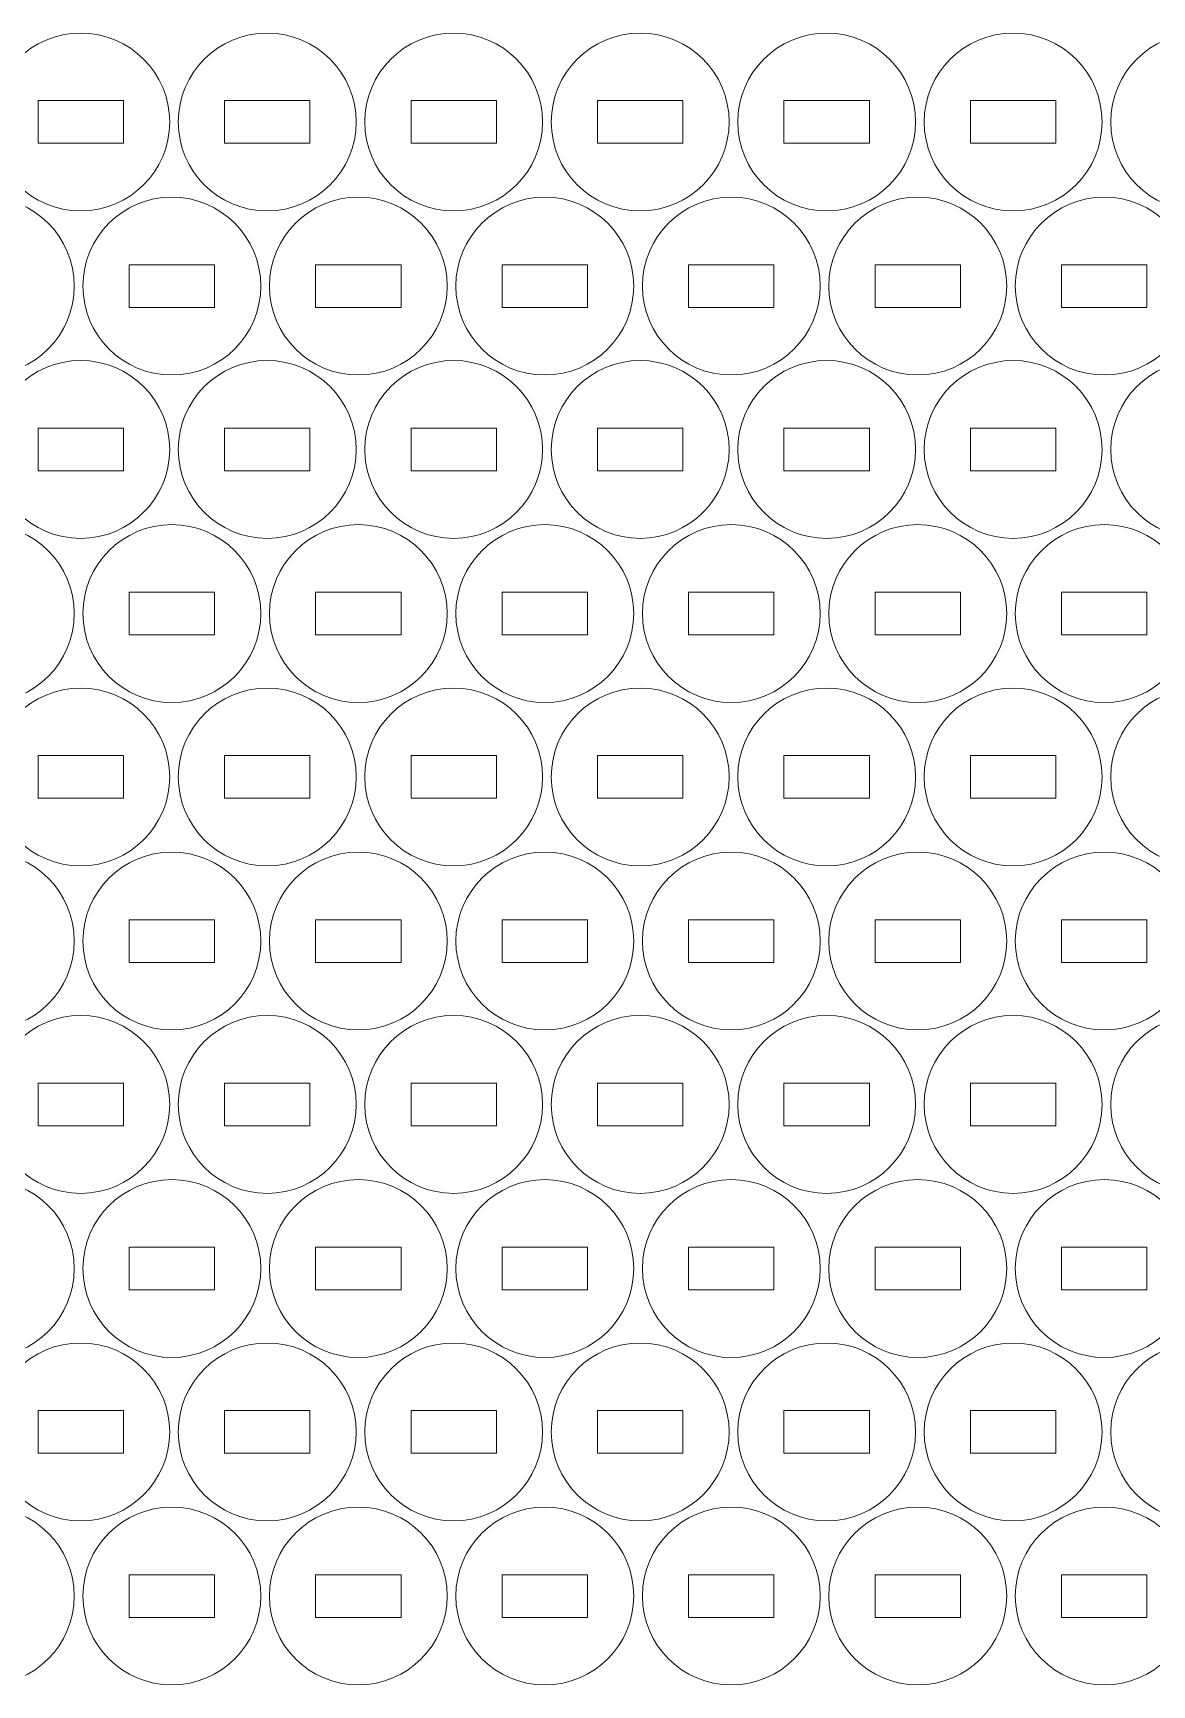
# Model space of a CAD drawing. Header units: millimetres. Extents: x -337 to 336, y -261 to 261.
# Drawn here: x 94.2 to 172.8, y -103 to 13.1 of the extents above; entities that cross this region are included whole.
import ezdxf

# ---------------------------------------------------------------- set-up
doc = ezdxf.new("R2010")
doc.units = ezdxf.units.MM
doc.header["$MEASUREMENT"] = 0
doc.layers.add('Camada 1', color=7, linetype='Continuous')

msp = doc.modelspace()

# ---------------------------------------------------------------- linework, layer by layer
at = {"layer": 'Camada 1', "lineweight": 20}
for points in [[(91.2547, 6.8705), (91.2547, 3.4187), (94.0529, 0.6205), (97.5047, 0.6205), (97.5047, 0.6205), (100.9565, 0.6205), (103.7547, 3.4187), (103.7547, 6.8705), (103.7547, 6.8705), (103.7547, 10.3223), (100.9565, 13.1205), (97.5047, 13.1205), (97.5047, 13.1205), (94.0529, 13.1205), (91.2547, 10.3223), (91.2547, 6.8705)], [(104.3583, 6.8705), (104.3583, 3.4187), (107.1565, 0.6205), (110.6083, 0.6205), (110.6083, 0.6205), (114.0601, 0.6205), (116.8583, 3.4187), (116.8583, 6.8705), (116.8583, 6.8705), (116.8583, 10.3223), (114.0601, 13.1205), (110.6083, 13.1205), (110.6083, 13.1205), (107.1565, 13.1205), (104.3583, 10.3223), (104.3583, 6.8705)], [(117.4619, 6.8705), (117.4619, 3.4187), (120.2601, 0.6205), (123.7119, 0.6205), (123.7119, 0.6205), (127.1637, 0.6205), (129.9619, 3.4187), (129.9619, 6.8705), (129.9619, 6.8705), (129.9619, 10.3223), (127.1637, 13.1205), (123.7119, 13.1205), (123.7119, 13.1205), (120.2601, 13.1205), (117.4619, 10.3223), (117.4619, 6.8705)], [(130.5655, 6.8705), (130.5655, 3.4187), (133.3637, 0.6205), (136.8155, 0.6205), (136.8155, 0.6205), (140.2673, 0.6205), (143.0655, 3.4187), (143.0655, 6.8705), (143.0655, 6.8705), (143.0655, 10.3223), (140.2673, 13.1205), (136.8155, 13.1205), (136.8155, 13.1205), (133.3637, 13.1205), (130.5655, 10.3223), (130.5655, 6.8705)], [(143.6691, 6.8705), (143.6691, 3.4187), (146.4673, 0.6205), (149.9191, 0.6205), (149.9191, 0.6205), (153.3709, 0.6205), (156.1691, 3.4187), (156.1691, 6.8705), (156.1691, 6.8705), (156.1691, 10.3223), (153.3709, 13.1205), (149.9191, 13.1205), (149.9191, 13.1205), (146.4673, 13.1205), (143.6691, 10.3223), (143.6691, 6.8705)], [(156.7727, 6.8705), (156.7727, 3.4187), (159.5709, 0.6205), (163.0227, 0.6205), (163.0227, 0.6205), (166.4745, 0.6205), (169.2727, 3.4187), (169.2727, 6.8705), (169.2727, 6.8705), (169.2727, 10.3223), (166.4745, 13.1205), (163.0227, 13.1205), (163.0227, 13.1205), (159.5709, 13.1205), (156.7727, 10.3223), (156.7727, 6.8705)], [(169.8763, 6.8705), (169.8763, 3.4187), (172.6745, 0.6205), (176.1263, 0.6205), (176.1263, 0.6205), (179.5781, 0.6205), (182.3763, 3.4187), (182.3763, 6.8705), (182.3763, 6.8705), (182.3763, 10.3223), (179.5781, 13.1205), (176.1263, 13.1205), (176.1263, 13.1205), (172.6745, 13.1205), (169.8763, 10.3223), (169.8763, 6.8705)], [(94.5047, 8.3705), (94.5047, 8.3705), (94.5047, 5.3705), (94.5047, 5.3705), (94.5047, 5.3705), (94.5047, 5.3705), (100.5047, 5.3705), (100.5047, 5.3705), (100.5047, 5.3705), (100.5047, 5.3705), (100.5047, 8.3705), (100.5047, 8.3705), (100.5047, 8.3705), (100.5047, 8.3705), (94.5047, 8.3705), (94.5047, 8.3705)], [(107.6083, 8.3705), (107.6083, 8.3705), (107.6083, 5.3705), (107.6083, 5.3705), (107.6083, 5.3705), (107.6083, 5.3705), (113.6083, 5.3705), (113.6083, 5.3705), (113.6083, 5.3705), (113.6083, 5.3705), (113.6083, 8.3705), (113.6083, 8.3705), (113.6083, 8.3705), (113.6083, 8.3705), (107.6083, 8.3705), (107.6083, 8.3705)], [(120.7119, 8.3705), (120.7119, 8.3705), (120.7119, 5.3705), (120.7119, 5.3705), (120.7119, 5.3705), (120.7119, 5.3705), (126.7119, 5.3705), (126.7119, 5.3705), (126.7119, 5.3705), (126.7119, 5.3705), (126.7119, 8.3705), (126.7119, 8.3705), (126.7119, 8.3705), (126.7119, 8.3705), (120.7119, 8.3705), (120.7119, 8.3705)], [(133.8155, 8.3705), (133.8155, 8.3705), (133.8155, 5.3705), (133.8155, 5.3705), (133.8155, 5.3705), (133.8155, 5.3705), (139.8155, 5.3705), (139.8155, 5.3705), (139.8155, 5.3705), (139.8155, 5.3705), (139.8155, 8.3705), (139.8155, 8.3705), (139.8155, 8.3705), (139.8155, 8.3705), (133.8155, 8.3705), (133.8155, 8.3705)], [(146.9191, 8.3705), (146.9191, 8.3705), (146.9191, 5.3705), (146.9191, 5.3705), (146.9191, 5.3705), (146.9191, 5.3705), (152.9191, 5.3705), (152.9191, 5.3705), (152.9191, 5.3705), (152.9191, 5.3705), (152.9191, 8.3705), (152.9191, 8.3705), (152.9191, 8.3705), (152.9191, 8.3705), (146.9191, 8.3705), (146.9191, 8.3705)], [(160.0227, 8.3705), (160.0227, 8.3705), (160.0227, 5.3705), (160.0227, 5.3705), (160.0227, 5.3705), (160.0227, 5.3705), (166.0227, 5.3705), (166.0227, 5.3705), (166.0227, 5.3705), (166.0227, 5.3705), (166.0227, 8.3705), (166.0227, 8.3705), (166.0227, 8.3705), (166.0227, 8.3705), (160.0227, 8.3705), (160.0227, 8.3705)], [(84.554, -4.6653), (84.554, -8.1171), (87.3522, -10.9153), (90.804, -10.9153), (90.804, -10.9153), (94.2558, -10.9153), (97.054, -8.1171), (97.054, -4.6653), (97.054, -4.6653), (97.054, -1.2135), (94.2558, 1.5847), (90.804, 1.5847), (90.804, 1.5847), (87.3522, 1.5847), (84.554, -1.2135), (84.554, -4.6653)], [(97.6576, -4.6653), (97.6576, -8.1171), (100.4558, -10.9153), (103.9076, -10.9153), (103.9076, -10.9153), (107.3594, -10.9153), (110.1576, -8.1171), (110.1576, -4.6653), (110.1576, -4.6653), (110.1576, -1.2135), (107.3594, 1.5847), (103.9076, 1.5847), (103.9076, 1.5847), (100.4558, 1.5847), (97.6576, -1.2135), (97.6576, -4.6653)], [(110.7612, -4.6653), (110.7612, -8.1171), (113.5594, -10.9153), (117.0112, -10.9153), (117.0112, -10.9153), (120.463, -10.9153), (123.2612, -8.1171), (123.2612, -4.6653), (123.2612, -4.6653), (123.2612, -1.2135), (120.463, 1.5847), (117.0112, 1.5847), (117.0112, 1.5847), (113.5594, 1.5847), (110.7612, -1.2135), (110.7612, -4.6653)], [(123.8648, -4.6653), (123.8648, -8.1171), (126.663, -10.9153), (130.1148, -10.9153), (130.1148, -10.9153), (133.5666, -10.9153), (136.3648, -8.1171), (136.3648, -4.6653), (136.3648, -4.6653), (136.3648, -1.2135), (133.5666, 1.5847), (130.1148, 1.5847), (130.1148, 1.5847), (126.663, 1.5847), (123.8648, -1.2135), (123.8648, -4.6653)], [(136.9684, -4.6653), (136.9684, -8.1171), (139.7666, -10.9153), (143.2184, -10.9153), (143.2184, -10.9153), (146.6702, -10.9153), (149.4684, -8.1171), (149.4684, -4.6653), (149.4684, -4.6653), (149.4684, -1.2135), (146.6702, 1.5847), (143.2184, 1.5847), (143.2184, 1.5847), (139.7666, 1.5847), (136.9684, -1.2135), (136.9684, -4.6653)], [(150.072, -4.6653), (150.072, -8.1171), (152.8702, -10.9153), (156.322, -10.9153), (156.322, -10.9153), (159.7738, -10.9153), (162.572, -8.1171), (162.572, -4.6653), (162.572, -4.6653), (162.572, -1.2135), (159.7738, 1.5847), (156.322, 1.5847), (156.322, 1.5847), (152.8702, 1.5847), (150.072, -1.2135), (150.072, -4.6653)], [(163.1756, -4.6653), (163.1756, -8.1171), (165.9738, -10.9153), (169.4256, -10.9153), (169.4256, -10.9153), (172.8774, -10.9153), (175.6756, -8.1171), (175.6756, -4.6653), (175.6756, -4.6653), (175.6756, -1.2135), (172.8774, 1.5847), (169.4256, 1.5847), (169.4256, 1.5847), (165.9738, 1.5847), (163.1756, -1.2135), (163.1756, -4.6653)], [(100.9076, -3.1653), (100.9076, -3.1653), (100.9076, -6.1653), (100.9076, -6.1653), (100.9076, -6.1653), (100.9076, -6.1653), (106.9076, -6.1653), (106.9076, -6.1653), (106.9076, -6.1653), (106.9076, -6.1653), (106.9076, -3.1653), (106.9076, -3.1653), (106.9076, -3.1653), (106.9076, -3.1653), (100.9076, -3.1653), (100.9076, -3.1653)], [(114.0112, -3.1653), (114.0112, -3.1653), (114.0112, -6.1653), (114.0112, -6.1653), (114.0112, -6.1653), (114.0112, -6.1653), (120.0112, -6.1653), (120.0112, -6.1653), (120.0112, -6.1653), (120.0112, -6.1653), (120.0112, -3.1653), (120.0112, -3.1653), (120.0112, -3.1653), (120.0112, -3.1653), (114.0112, -3.1653), (114.0112, -3.1653)], [(127.1148, -3.1653), (127.1148, -3.1653), (127.1148, -6.1653), (127.1148, -6.1653), (127.1148, -6.1653), (127.1148, -6.1653), (133.1148, -6.1653), (133.1148, -6.1653), (133.1148, -6.1653), (133.1148, -6.1653), (133.1148, -3.1653), (133.1148, -3.1653), (133.1148, -3.1653), (133.1148, -3.1653), (127.1148, -3.1653), (127.1148, -3.1653)], [(140.2184, -3.1653), (140.2184, -3.1653), (140.2184, -6.1653), (140.2184, -6.1653), (140.2184, -6.1653), (140.2184, -6.1653), (146.2184, -6.1653), (146.2184, -6.1653), (146.2184, -6.1653), (146.2184, -6.1653), (146.2184, -3.1653), (146.2184, -3.1653), (146.2184, -3.1653), (146.2184, -3.1653), (140.2184, -3.1653), (140.2184, -3.1653)], [(153.322, -3.1653), (153.322, -3.1653), (153.322, -6.1653), (153.322, -6.1653), (153.322, -6.1653), (153.322, -6.1653), (159.322, -6.1653), (159.322, -6.1653), (159.322, -6.1653), (159.322, -6.1653), (159.322, -3.1653), (159.322, -3.1653), (159.322, -3.1653), (159.322, -3.1653), (153.322, -3.1653), (153.322, -3.1653)], [(166.4256, -3.1653), (166.4256, -3.1653), (166.4256, -6.1653), (166.4256, -6.1653), (166.4256, -6.1653), (166.4256, -6.1653), (172.4256, -6.1653), (172.4256, -6.1653), (172.4256, -6.1653), (172.4256, -6.1653), (172.4256, -3.1653), (172.4256, -3.1653), (172.4256, -3.1653), (172.4256, -3.1653), (166.4256, -3.1653), (166.4256, -3.1653)], [(91.2547, -16.1483), (91.2547, -19.6001), (94.0529, -22.3983), (97.5047, -22.3983), (97.5047, -22.3983), (100.9565, -22.3983), (103.7547, -19.6001), (103.7547, -16.1483), (103.7547, -16.1483), (103.7547, -12.6965), (100.9565, -9.8983), (97.5047, -9.8983), (97.5047, -9.8983), (94.0529, -9.8983), (91.2547, -12.6965), (91.2547, -16.1483)], [(104.3583, -16.1483), (104.3583, -19.6001), (107.1565, -22.3983), (110.6083, -22.3983), (110.6083, -22.3983), (114.0601, -22.3983), (116.8583, -19.6001), (116.8583, -16.1483), (116.8583, -16.1483), (116.8583, -12.6965), (114.0601, -9.8983), (110.6083, -9.8983), (110.6083, -9.8983), (107.1565, -9.8983), (104.3583, -12.6965), (104.3583, -16.1483)], [(117.4619, -16.1483), (117.4619, -19.6001), (120.2601, -22.3983), (123.7119, -22.3983), (123.7119, -22.3983), (127.1637, -22.3983), (129.9619, -19.6001), (129.9619, -16.1483), (129.9619, -16.1483), (129.9619, -12.6965), (127.1637, -9.8983), (123.7119, -9.8983), (123.7119, -9.8983), (120.2601, -9.8983), (117.4619, -12.6965), (117.4619, -16.1483)], [(130.5655, -16.1483), (130.5655, -19.6001), (133.3637, -22.3983), (136.8155, -22.3983), (136.8155, -22.3983), (140.2673, -22.3983), (143.0655, -19.6001), (143.0655, -16.1483), (143.0655, -16.1483), (143.0655, -12.6965), (140.2673, -9.8983), (136.8155, -9.8983), (136.8155, -9.8983), (133.3637, -9.8983), (130.5655, -12.6965), (130.5655, -16.1483)], [(143.6691, -16.1483), (143.6691, -19.6001), (146.4673, -22.3983), (149.9191, -22.3983), (149.9191, -22.3983), (153.3709, -22.3983), (156.1691, -19.6001), (156.1691, -16.1483), (156.1691, -16.1483), (156.1691, -12.6965), (153.3709, -9.8983), (149.9191, -9.8983), (149.9191, -9.8983), (146.4673, -9.8983), (143.6691, -12.6965), (143.6691, -16.1483)], [(156.7727, -16.1483), (156.7727, -19.6001), (159.5709, -22.3983), (163.0227, -22.3983), (163.0227, -22.3983), (166.4745, -22.3983), (169.2727, -19.6001), (169.2727, -16.1483), (169.2727, -16.1483), (169.2727, -12.6965), (166.4745, -9.8983), (163.0227, -9.8983), (163.0227, -9.8983), (159.5709, -9.8983), (156.7727, -12.6965), (156.7727, -16.1483)], [(169.8763, -16.1483), (169.8763, -19.6001), (172.6745, -22.3983), (176.1263, -22.3983), (176.1263, -22.3983), (179.5781, -22.3983), (182.3763, -19.6001), (182.3763, -16.1483), (182.3763, -16.1483), (182.3763, -12.6965), (179.5781, -9.8983), (176.1263, -9.8983), (176.1263, -9.8983), (172.6745, -9.8983), (169.8763, -12.6965), (169.8763, -16.1483)], [(94.5047, -14.6483), (94.5047, -14.6483), (94.5047, -17.6483), (94.5047, -17.6483), (94.5047, -17.6483), (94.5047, -17.6483), (100.5047, -17.6483), (100.5047, -17.6483), (100.5047, -17.6483), (100.5047, -17.6483), (100.5047, -14.6483), (100.5047, -14.6483), (100.5047, -14.6483), (100.5047, -14.6483), (94.5047, -14.6483), (94.5047, -14.6483)], [(107.6083, -14.6483), (107.6083, -14.6483), (107.6083, -17.6483), (107.6083, -17.6483), (107.6083, -17.6483), (107.6083, -17.6483), (113.6083, -17.6483), (113.6083, -17.6483), (113.6083, -17.6483), (113.6083, -17.6483), (113.6083, -14.6483), (113.6083, -14.6483), (113.6083, -14.6483), (113.6083, -14.6483), (107.6083, -14.6483), (107.6083, -14.6483)], [(120.7119, -14.6483), (120.7119, -14.6483), (120.7119, -17.6483), (120.7119, -17.6483), (120.7119, -17.6483), (120.7119, -17.6483), (126.7119, -17.6483), (126.7119, -17.6483), (126.7119, -17.6483), (126.7119, -17.6483), (126.7119, -14.6483), (126.7119, -14.6483), (126.7119, -14.6483), (126.7119, -14.6483), (120.7119, -14.6483), (120.7119, -14.6483)], [(133.8155, -14.6483), (133.8155, -14.6483), (133.8155, -17.6483), (133.8155, -17.6483), (133.8155, -17.6483), (133.8155, -17.6483), (139.8155, -17.6483), (139.8155, -17.6483), (139.8155, -17.6483), (139.8155, -17.6483), (139.8155, -14.6483), (139.8155, -14.6483), (139.8155, -14.6483), (139.8155, -14.6483), (133.8155, -14.6483), (133.8155, -14.6483)], [(146.9191, -14.6483), (146.9191, -14.6483), (146.9191, -17.6483), (146.9191, -17.6483), (146.9191, -17.6483), (146.9191, -17.6483), (152.9191, -17.6483), (152.9191, -17.6483), (152.9191, -17.6483), (152.9191, -17.6483), (152.9191, -14.6483), (152.9191, -14.6483), (152.9191, -14.6483), (152.9191, -14.6483), (146.9191, -14.6483), (146.9191, -14.6483)], [(160.0227, -14.6483), (160.0227, -14.6483), (160.0227, -17.6483), (160.0227, -17.6483), (160.0227, -17.6483), (160.0227, -17.6483), (166.0227, -17.6483), (166.0227, -17.6483), (166.0227, -17.6483), (166.0227, -17.6483), (166.0227, -14.6483), (166.0227, -14.6483), (166.0227, -14.6483), (166.0227, -14.6483), (160.0227, -14.6483), (160.0227, -14.6483)], [(84.554, -27.6841), (84.554, -31.1359), (87.3522, -33.9341), (90.804, -33.9341), (90.804, -33.9341), (94.2558, -33.9341), (97.054, -31.1359), (97.054, -27.6841), (97.054, -27.6841), (97.054, -24.2323), (94.2558, -21.4341), (90.804, -21.4341), (90.804, -21.4341), (87.3522, -21.4341), (84.554, -24.2323), (84.554, -27.6841)], [(97.6576, -27.6841), (97.6576, -31.1359), (100.4558, -33.9341), (103.9076, -33.9341), (103.9076, -33.9341), (107.3594, -33.9341), (110.1576, -31.1359), (110.1576, -27.6841), (110.1576, -27.6841), (110.1576, -24.2323), (107.3594, -21.4341), (103.9076, -21.4341), (103.9076, -21.4341), (100.4558, -21.4341), (97.6576, -24.2323), (97.6576, -27.6841)], [(110.7612, -27.6841), (110.7612, -31.1359), (113.5594, -33.9341), (117.0112, -33.9341), (117.0112, -33.9341), (120.463, -33.9341), (123.2612, -31.1359), (123.2612, -27.6841), (123.2612, -27.6841), (123.2612, -24.2323), (120.463, -21.4341), (117.0112, -21.4341), (117.0112, -21.4341), (113.5594, -21.4341), (110.7612, -24.2323), (110.7612, -27.6841)], [(123.8648, -27.6841), (123.8648, -31.1359), (126.663, -33.9341), (130.1148, -33.9341), (130.1148, -33.9341), (133.5666, -33.9341), (136.3648, -31.1359), (136.3648, -27.6841), (136.3648, -27.6841), (136.3648, -24.2323), (133.5666, -21.4341), (130.1148, -21.4341), (130.1148, -21.4341), (126.663, -21.4341), (123.8648, -24.2323), (123.8648, -27.6841)], [(136.9684, -27.6841), (136.9684, -31.1359), (139.7666, -33.9341), (143.2184, -33.9341), (143.2184, -33.9341), (146.6702, -33.9341), (149.4684, -31.1359), (149.4684, -27.6841), (149.4684, -27.6841), (149.4684, -24.2323), (146.6702, -21.4341), (143.2184, -21.4341), (143.2184, -21.4341), (139.7666, -21.4341), (136.9684, -24.2323), (136.9684, -27.6841)], [(150.072, -27.6841), (150.072, -31.1359), (152.8702, -33.9341), (156.322, -33.9341), (156.322, -33.9341), (159.7738, -33.9341), (162.572, -31.1359), (162.572, -27.6841), (162.572, -27.6841), (162.572, -24.2323), (159.7738, -21.4341), (156.322, -21.4341), (156.322, -21.4341), (152.8702, -21.4341), (150.072, -24.2323), (150.072, -27.6841)], [(163.1756, -27.6841), (163.1756, -31.1359), (165.9738, -33.9341), (169.4256, -33.9341), (169.4256, -33.9341), (172.8774, -33.9341), (175.6756, -31.1359), (175.6756, -27.6841), (175.6756, -27.6841), (175.6756, -24.2323), (172.8774, -21.4341), (169.4256, -21.4341), (169.4256, -21.4341), (165.9738, -21.4341), (163.1756, -24.2323), (163.1756, -27.6841)], [(100.9076, -26.1841), (100.9076, -26.1841), (100.9076, -29.1841), (100.9076, -29.1841), (100.9076, -29.1841), (100.9076, -29.1841), (106.9076, -29.1841), (106.9076, -29.1841), (106.9076, -29.1841), (106.9076, -29.1841), (106.9076, -26.1841), (106.9076, -26.1841), (106.9076, -26.1841), (106.9076, -26.1841), (100.9076, -26.1841), (100.9076, -26.1841)], [(114.0112, -26.1841), (114.0112, -26.1841), (114.0112, -29.1841), (114.0112, -29.1841), (114.0112, -29.1841), (114.0112, -29.1841), (120.0112, -29.1841), (120.0112, -29.1841), (120.0112, -29.1841), (120.0112, -29.1841), (120.0112, -26.1841), (120.0112, -26.1841), (120.0112, -26.1841), (120.0112, -26.1841), (114.0112, -26.1841), (114.0112, -26.1841)], [(127.1148, -26.1841), (127.1148, -26.1841), (127.1148, -29.1841), (127.1148, -29.1841), (127.1148, -29.1841), (127.1148, -29.1841), (133.1148, -29.1841), (133.1148, -29.1841), (133.1148, -29.1841), (133.1148, -29.1841), (133.1148, -26.1841), (133.1148, -26.1841), (133.1148, -26.1841), (133.1148, -26.1841), (127.1148, -26.1841), (127.1148, -26.1841)], [(140.2184, -26.1841), (140.2184, -26.1841), (140.2184, -29.1841), (140.2184, -29.1841), (140.2184, -29.1841), (140.2184, -29.1841), (146.2184, -29.1841), (146.2184, -29.1841), (146.2184, -29.1841), (146.2184, -29.1841), (146.2184, -26.1841), (146.2184, -26.1841), (146.2184, -26.1841), (146.2184, -26.1841), (140.2184, -26.1841), (140.2184, -26.1841)], [(153.322, -26.1841), (153.322, -26.1841), (153.322, -29.1841), (153.322, -29.1841), (153.322, -29.1841), (153.322, -29.1841), (159.322, -29.1841), (159.322, -29.1841), (159.322, -29.1841), (159.322, -29.1841), (159.322, -26.1841), (159.322, -26.1841), (159.322, -26.1841), (159.322, -26.1841), (153.322, -26.1841), (153.322, -26.1841)], [(166.4256, -26.1841), (166.4256, -26.1841), (166.4256, -29.1841), (166.4256, -29.1841), (166.4256, -29.1841), (166.4256, -29.1841), (172.4256, -29.1841), (172.4256, -29.1841), (172.4256, -29.1841), (172.4256, -29.1841), (172.4256, -26.1841), (172.4256, -26.1841), (172.4256, -26.1841), (172.4256, -26.1841), (166.4256, -26.1841), (166.4256, -26.1841)], [(91.2547, -39.1671), (91.2547, -42.6189), (94.0529, -45.4171), (97.5047, -45.4171), (97.5047, -45.4171), (100.9565, -45.4171), (103.7547, -42.6189), (103.7547, -39.1671), (103.7547, -39.1671), (103.7547, -35.7153), (100.9565, -32.9171), (97.5047, -32.9171), (97.5047, -32.9171), (94.0529, -32.9171), (91.2547, -35.7153), (91.2547, -39.1671)], [(104.3583, -39.1671), (104.3583, -42.6189), (107.1565, -45.4171), (110.6083, -45.4171), (110.6083, -45.4171), (114.0601, -45.4171), (116.8583, -42.6189), (116.8583, -39.1671), (116.8583, -39.1671), (116.8583, -35.7153), (114.0601, -32.9171), (110.6083, -32.9171), (110.6083, -32.9171), (107.1565, -32.9171), (104.3583, -35.7153), (104.3583, -39.1671)], [(117.4619, -39.1671), (117.4619, -42.6189), (120.2601, -45.4171), (123.7119, -45.4171), (123.7119, -45.4171), (127.1637, -45.4171), (129.9619, -42.6189), (129.9619, -39.1671), (129.9619, -39.1671), (129.9619, -35.7153), (127.1637, -32.9171), (123.7119, -32.9171), (123.7119, -32.9171), (120.2601, -32.9171), (117.4619, -35.7153), (117.4619, -39.1671)], [(130.5655, -39.1671), (130.5655, -42.6189), (133.3637, -45.4171), (136.8155, -45.4171), (136.8155, -45.4171), (140.2673, -45.4171), (143.0655, -42.6189), (143.0655, -39.1671), (143.0655, -39.1671), (143.0655, -35.7153), (140.2673, -32.9171), (136.8155, -32.9171), (136.8155, -32.9171), (133.3637, -32.9171), (130.5655, -35.7153), (130.5655, -39.1671)], [(143.6691, -39.1671), (143.6691, -42.6189), (146.4673, -45.4171), (149.9191, -45.4171), (149.9191, -45.4171), (153.3709, -45.4171), (156.1691, -42.6189), (156.1691, -39.1671), (156.1691, -39.1671), (156.1691, -35.7153), (153.3709, -32.9171), (149.9191, -32.9171), (149.9191, -32.9171), (146.4673, -32.9171), (143.6691, -35.7153), (143.6691, -39.1671)], [(156.7727, -39.1671), (156.7727, -42.6189), (159.5709, -45.4171), (163.0227, -45.4171), (163.0227, -45.4171), (166.4745, -45.4171), (169.2727, -42.6189), (169.2727, -39.1671), (169.2727, -39.1671), (169.2727, -35.7153), (166.4745, -32.9171), (163.0227, -32.9171), (163.0227, -32.9171), (159.5709, -32.9171), (156.7727, -35.7153), (156.7727, -39.1671)], [(169.8763, -39.1671), (169.8763, -42.6189), (172.6745, -45.4171), (176.1263, -45.4171), (176.1263, -45.4171), (179.5781, -45.4171), (182.3763, -42.6189), (182.3763, -39.1671), (182.3763, -39.1671), (182.3763, -35.7153), (179.5781, -32.9171), (176.1263, -32.9171), (176.1263, -32.9171), (172.6745, -32.9171), (169.8763, -35.7153), (169.8763, -39.1671)], [(94.5047, -37.6671), (94.5047, -37.6671), (94.5047, -40.6671), (94.5047, -40.6671), (94.5047, -40.6671), (94.5047, -40.6671), (100.5047, -40.6671), (100.5047, -40.6671), (100.5047, -40.6671), (100.5047, -40.6671), (100.5047, -37.6671), (100.5047, -37.6671), (100.5047, -37.6671), (100.5047, -37.6671), (94.5047, -37.6671), (94.5047, -37.6671)], [(107.6083, -37.6671), (107.6083, -37.6671), (107.6083, -40.6671), (107.6083, -40.6671), (107.6083, -40.6671), (107.6083, -40.6671), (113.6083, -40.6671), (113.6083, -40.6671), (113.6083, -40.6671), (113.6083, -40.6671), (113.6083, -37.6671), (113.6083, -37.6671), (113.6083, -37.6671), (113.6083, -37.6671), (107.6083, -37.6671), (107.6083, -37.6671)], [(120.7119, -37.6671), (120.7119, -37.6671), (120.7119, -40.6671), (120.7119, -40.6671), (120.7119, -40.6671), (120.7119, -40.6671), (126.7119, -40.6671), (126.7119, -40.6671), (126.7119, -40.6671), (126.7119, -40.6671), (126.7119, -37.6671), (126.7119, -37.6671), (126.7119, -37.6671), (126.7119, -37.6671), (120.7119, -37.6671), (120.7119, -37.6671)], [(133.8155, -37.6671), (133.8155, -37.6671), (133.8155, -40.6671), (133.8155, -40.6671), (133.8155, -40.6671), (133.8155, -40.6671), (139.8155, -40.6671), (139.8155, -40.6671), (139.8155, -40.6671), (139.8155, -40.6671), (139.8155, -37.6671), (139.8155, -37.6671), (139.8155, -37.6671), (139.8155, -37.6671), (133.8155, -37.6671), (133.8155, -37.6671)], [(146.9191, -37.6671), (146.9191, -37.6671), (146.9191, -40.6671), (146.9191, -40.6671), (146.9191, -40.6671), (146.9191, -40.6671), (152.9191, -40.6671), (152.9191, -40.6671), (152.9191, -40.6671), (152.9191, -40.6671), (152.9191, -37.6671), (152.9191, -37.6671), (152.9191, -37.6671), (152.9191, -37.6671), (146.9191, -37.6671), (146.9191, -37.6671)], [(160.0227, -37.6671), (160.0227, -37.6671), (160.0227, -40.6671), (160.0227, -40.6671), (160.0227, -40.6671), (160.0227, -40.6671), (166.0227, -40.6671), (166.0227, -40.6671), (166.0227, -40.6671), (166.0227, -40.6671), (166.0227, -37.6671), (166.0227, -37.6671), (166.0227, -37.6671), (166.0227, -37.6671), (160.0227, -37.6671), (160.0227, -37.6671)], [(84.554, -50.7029), (84.554, -54.1547), (87.3522, -56.9529), (90.804, -56.9529), (90.804, -56.9529), (94.2558, -56.9529), (97.054, -54.1547), (97.054, -50.7029), (97.054, -50.7029), (97.054, -47.2511), (94.2558, -44.4529), (90.804, -44.4529), (90.804, -44.4529), (87.3522, -44.4529), (84.554, -47.2511), (84.554, -50.7029)], [(97.6576, -50.7029), (97.6576, -54.1547), (100.4558, -56.9529), (103.9076, -56.9529), (103.9076, -56.9529), (107.3594, -56.9529), (110.1576, -54.1547), (110.1576, -50.7029), (110.1576, -50.7029), (110.1576, -47.2511), (107.3594, -44.4529), (103.9076, -44.4529), (103.9076, -44.4529), (100.4558, -44.4529), (97.6576, -47.2511), (97.6576, -50.7029)], [(110.7612, -50.7029), (110.7612, -54.1547), (113.5594, -56.9529), (117.0112, -56.9529), (117.0112, -56.9529), (120.463, -56.9529), (123.2612, -54.1547), (123.2612, -50.7029), (123.2612, -50.7029), (123.2612, -47.2511), (120.463, -44.4529), (117.0112, -44.4529), (117.0112, -44.4529), (113.5594, -44.4529), (110.7612, -47.2511), (110.7612, -50.7029)], [(123.8648, -50.7029), (123.8648, -54.1547), (126.663, -56.9529), (130.1148, -56.9529), (130.1148, -56.9529), (133.5666, -56.9529), (136.3648, -54.1547), (136.3648, -50.7029), (136.3648, -50.7029), (136.3648, -47.2511), (133.5666, -44.4529), (130.1148, -44.4529), (130.1148, -44.4529), (126.663, -44.4529), (123.8648, -47.2511), (123.8648, -50.7029)], [(136.9684, -50.7029), (136.9684, -54.1547), (139.7666, -56.9529), (143.2184, -56.9529), (143.2184, -56.9529), (146.6702, -56.9529), (149.4684, -54.1547), (149.4684, -50.7029), (149.4684, -50.7029), (149.4684, -47.2511), (146.6702, -44.4529), (143.2184, -44.4529), (143.2184, -44.4529), (139.7666, -44.4529), (136.9684, -47.2511), (136.9684, -50.7029)], [(150.072, -50.7029), (150.072, -54.1547), (152.8702, -56.9529), (156.322, -56.9529), (156.322, -56.9529), (159.7738, -56.9529), (162.572, -54.1547), (162.572, -50.7029), (162.572, -50.7029), (162.572, -47.2511), (159.7738, -44.4529), (156.322, -44.4529), (156.322, -44.4529), (152.8702, -44.4529), (150.072, -47.2511), (150.072, -50.7029)], [(163.1756, -50.7029), (163.1756, -54.1547), (165.9738, -56.9529), (169.4256, -56.9529), (169.4256, -56.9529), (172.8774, -56.9529), (175.6756, -54.1547), (175.6756, -50.7029), (175.6756, -50.7029), (175.6756, -47.2511), (172.8774, -44.4529), (169.4256, -44.4529), (169.4256, -44.4529), (165.9738, -44.4529), (163.1756, -47.2511), (163.1756, -50.7029)], [(100.9076, -49.2029), (100.9076, -49.2029), (100.9076, -52.2029), (100.9076, -52.2029), (100.9076, -52.2029), (100.9076, -52.2029), (106.9076, -52.2029), (106.9076, -52.2029), (106.9076, -52.2029), (106.9076, -52.2029), (106.9076, -49.2029), (106.9076, -49.2029), (106.9076, -49.2029), (106.9076, -49.2029), (100.9076, -49.2029), (100.9076, -49.2029)], [(114.0112, -49.2029), (114.0112, -49.2029), (114.0112, -52.2029), (114.0112, -52.2029), (114.0112, -52.2029), (114.0112, -52.2029), (120.0112, -52.2029), (120.0112, -52.2029), (120.0112, -52.2029), (120.0112, -52.2029), (120.0112, -49.2029), (120.0112, -49.2029), (120.0112, -49.2029), (120.0112, -49.2029), (114.0112, -49.2029), (114.0112, -49.2029)], [(127.1148, -49.2029), (127.1148, -49.2029), (127.1148, -52.2029), (127.1148, -52.2029), (127.1148, -52.2029), (127.1148, -52.2029), (133.1148, -52.2029), (133.1148, -52.2029), (133.1148, -52.2029), (133.1148, -52.2029), (133.1148, -49.2029), (133.1148, -49.2029), (133.1148, -49.2029), (133.1148, -49.2029), (127.1148, -49.2029), (127.1148, -49.2029)], [(140.2184, -49.2029), (140.2184, -49.2029), (140.2184, -52.2029), (140.2184, -52.2029), (140.2184, -52.2029), (140.2184, -52.2029), (146.2184, -52.2029), (146.2184, -52.2029), (146.2184, -52.2029), (146.2184, -52.2029), (146.2184, -49.2029), (146.2184, -49.2029), (146.2184, -49.2029), (146.2184, -49.2029), (140.2184, -49.2029), (140.2184, -49.2029)], [(153.322, -49.2029), (153.322, -49.2029), (153.322, -52.2029), (153.322, -52.2029), (153.322, -52.2029), (153.322, -52.2029), (159.322, -52.2029), (159.322, -52.2029), (159.322, -52.2029), (159.322, -52.2029), (159.322, -49.2029), (159.322, -49.2029), (159.322, -49.2029), (159.322, -49.2029), (153.322, -49.2029), (153.322, -49.2029)], [(166.4256, -49.2029), (166.4256, -49.2029), (166.4256, -52.2029), (166.4256, -52.2029), (166.4256, -52.2029), (166.4256, -52.2029), (172.4256, -52.2029), (172.4256, -52.2029), (172.4256, -52.2029), (172.4256, -52.2029), (172.4256, -49.2029), (172.4256, -49.2029), (172.4256, -49.2029), (172.4256, -49.2029), (166.4256, -49.2029), (166.4256, -49.2029)], [(91.2547, -62.1859), (91.2547, -65.6377), (94.0529, -68.4359), (97.5047, -68.4359), (97.5047, -68.4359), (100.9565, -68.4359), (103.7547, -65.6377), (103.7547, -62.1859), (103.7547, -62.1859), (103.7547, -58.7341), (100.9565, -55.9359), (97.5047, -55.9359), (97.5047, -55.9359), (94.0529, -55.9359), (91.2547, -58.7341), (91.2547, -62.1859)], [(104.3583, -62.1859), (104.3583, -65.6377), (107.1565, -68.4359), (110.6083, -68.4359), (110.6083, -68.4359), (114.0601, -68.4359), (116.8583, -65.6377), (116.8583, -62.1859), (116.8583, -62.1859), (116.8583, -58.7341), (114.0601, -55.9359), (110.6083, -55.9359), (110.6083, -55.9359), (107.1565, -55.9359), (104.3583, -58.7341), (104.3583, -62.1859)], [(117.4619, -62.1859), (117.4619, -65.6377), (120.2601, -68.4359), (123.7119, -68.4359), (123.7119, -68.4359), (127.1637, -68.4359), (129.9619, -65.6377), (129.9619, -62.1859), (129.9619, -62.1859), (129.9619, -58.7341), (127.1637, -55.9359), (123.7119, -55.9359), (123.7119, -55.9359), (120.2601, -55.9359), (117.4619, -58.7341), (117.4619, -62.1859)], [(130.5655, -62.1859), (130.5655, -65.6377), (133.3637, -68.4359), (136.8155, -68.4359), (136.8155, -68.4359), (140.2673, -68.4359), (143.0655, -65.6377), (143.0655, -62.1859), (143.0655, -62.1859), (143.0655, -58.7341), (140.2673, -55.9359), (136.8155, -55.9359), (136.8155, -55.9359), (133.3637, -55.9359), (130.5655, -58.7341), (130.5655, -62.1859)], [(143.6691, -62.1859), (143.6691, -65.6377), (146.4673, -68.4359), (149.9191, -68.4359), (149.9191, -68.4359), (153.3709, -68.4359), (156.1691, -65.6377), (156.1691, -62.1859), (156.1691, -62.1859), (156.1691, -58.7341), (153.3709, -55.9359), (149.9191, -55.9359), (149.9191, -55.9359), (146.4673, -55.9359), (143.6691, -58.7341), (143.6691, -62.1859)], [(156.7727, -62.1859), (156.7727, -65.6377), (159.5709, -68.4359), (163.0227, -68.4359), (163.0227, -68.4359), (166.4745, -68.4359), (169.2727, -65.6377), (169.2727, -62.1859), (169.2727, -62.1859), (169.2727, -58.7341), (166.4745, -55.9359), (163.0227, -55.9359), (163.0227, -55.9359), (159.5709, -55.9359), (156.7727, -58.7341), (156.7727, -62.1859)], [(169.8763, -62.1859), (169.8763, -65.6377), (172.6745, -68.4359), (176.1263, -68.4359), (176.1263, -68.4359), (179.5781, -68.4359), (182.3763, -65.6377), (182.3763, -62.1859), (182.3763, -62.1859), (182.3763, -58.7341), (179.5781, -55.9359), (176.1263, -55.9359), (176.1263, -55.9359), (172.6745, -55.9359), (169.8763, -58.7341), (169.8763, -62.1859)], [(94.5047, -60.6859), (94.5047, -60.6859), (94.5047, -63.6859), (94.5047, -63.6859), (94.5047, -63.6859), (94.5047, -63.6859), (100.5047, -63.6859), (100.5047, -63.6859), (100.5047, -63.6859), (100.5047, -63.6859), (100.5047, -60.6859), (100.5047, -60.6859), (100.5047, -60.6859), (100.5047, -60.6859), (94.5047, -60.6859), (94.5047, -60.6859)], [(107.6083, -60.6859), (107.6083, -60.6859), (107.6083, -63.6859), (107.6083, -63.6859), (107.6083, -63.6859), (107.6083, -63.6859), (113.6083, -63.6859), (113.6083, -63.6859), (113.6083, -63.6859), (113.6083, -63.6859), (113.6083, -60.6859), (113.6083, -60.6859), (113.6083, -60.6859), (113.6083, -60.6859), (107.6083, -60.6859), (107.6083, -60.6859)], [(120.7119, -60.6859), (120.7119, -60.6859), (120.7119, -63.6859), (120.7119, -63.6859), (120.7119, -63.6859), (120.7119, -63.6859), (126.7119, -63.6859), (126.7119, -63.6859), (126.7119, -63.6859), (126.7119, -63.6859), (126.7119, -60.6859), (126.7119, -60.6859), (126.7119, -60.6859), (126.7119, -60.6859), (120.7119, -60.6859), (120.7119, -60.6859)], [(133.8155, -60.6859), (133.8155, -60.6859), (133.8155, -63.6859), (133.8155, -63.6859), (133.8155, -63.6859), (133.8155, -63.6859), (139.8155, -63.6859), (139.8155, -63.6859), (139.8155, -63.6859), (139.8155, -63.6859), (139.8155, -60.6859), (139.8155, -60.6859), (139.8155, -60.6859), (139.8155, -60.6859), (133.8155, -60.6859), (133.8155, -60.6859)], [(146.9191, -60.6859), (146.9191, -60.6859), (146.9191, -63.6859), (146.9191, -63.6859), (146.9191, -63.6859), (146.9191, -63.6859), (152.9191, -63.6859), (152.9191, -63.6859), (152.9191, -63.6859), (152.9191, -63.6859), (152.9191, -60.6859), (152.9191, -60.6859), (152.9191, -60.6859), (152.9191, -60.6859), (146.9191, -60.6859), (146.9191, -60.6859)], [(160.0227, -60.6859), (160.0227, -60.6859), (160.0227, -63.6859), (160.0227, -63.6859), (160.0227, -63.6859), (160.0227, -63.6859), (166.0227, -63.6859), (166.0227, -63.6859), (166.0227, -63.6859), (166.0227, -63.6859), (166.0227, -60.6859), (166.0227, -60.6859), (166.0227, -60.6859), (166.0227, -60.6859), (160.0227, -60.6859), (160.0227, -60.6859)], [(84.554, -73.7217), (84.554, -77.1735), (87.3522, -79.9717), (90.804, -79.9717), (90.804, -79.9717), (94.2558, -79.9717), (97.054, -77.1735), (97.054, -73.7217), (97.054, -73.7217), (97.054, -70.2699), (94.2558, -67.4717), (90.804, -67.4717), (90.804, -67.4717), (87.3522, -67.4717), (84.554, -70.2699), (84.554, -73.7217)], [(97.6576, -73.7217), (97.6576, -77.1735), (100.4558, -79.9717), (103.9076, -79.9717), (103.9076, -79.9717), (107.3594, -79.9717), (110.1576, -77.1735), (110.1576, -73.7217), (110.1576, -73.7217), (110.1576, -70.2699), (107.3594, -67.4717), (103.9076, -67.4717), (103.9076, -67.4717), (100.4558, -67.4717), (97.6576, -70.2699), (97.6576, -73.7217)], [(110.7612, -73.7217), (110.7612, -77.1735), (113.5594, -79.9717), (117.0112, -79.9717), (117.0112, -79.9717), (120.463, -79.9717), (123.2612, -77.1735), (123.2612, -73.7217), (123.2612, -73.7217), (123.2612, -70.2699), (120.463, -67.4717), (117.0112, -67.4717), (117.0112, -67.4717), (113.5594, -67.4717), (110.7612, -70.2699), (110.7612, -73.7217)], [(123.8648, -73.7217), (123.8648, -77.1735), (126.663, -79.9717), (130.1148, -79.9717), (130.1148, -79.9717), (133.5666, -79.9717), (136.3648, -77.1735), (136.3648, -73.7217), (136.3648, -73.7217), (136.3648, -70.2699), (133.5666, -67.4717), (130.1148, -67.4717), (130.1148, -67.4717), (126.663, -67.4717), (123.8648, -70.2699), (123.8648, -73.7217)], [(136.9684, -73.7217), (136.9684, -77.1735), (139.7666, -79.9717), (143.2184, -79.9717), (143.2184, -79.9717), (146.6702, -79.9717), (149.4684, -77.1735), (149.4684, -73.7217), (149.4684, -73.7217), (149.4684, -70.2699), (146.6702, -67.4717), (143.2184, -67.4717), (143.2184, -67.4717), (139.7666, -67.4717), (136.9684, -70.2699), (136.9684, -73.7217)], [(150.072, -73.7217), (150.072, -77.1735), (152.8702, -79.9717), (156.322, -79.9717), (156.322, -79.9717), (159.7738, -79.9717), (162.572, -77.1735), (162.572, -73.7217), (162.572, -73.7217), (162.572, -70.2699), (159.7738, -67.4717), (156.322, -67.4717), (156.322, -67.4717), (152.8702, -67.4717), (150.072, -70.2699), (150.072, -73.7217)], [(163.1756, -73.7217), (163.1756, -77.1735), (165.9738, -79.9717), (169.4256, -79.9717), (169.4256, -79.9717), (172.8774, -79.9717), (175.6756, -77.1735), (175.6756, -73.7217), (175.6756, -73.7217), (175.6756, -70.2699), (172.8774, -67.4717), (169.4256, -67.4717), (169.4256, -67.4717), (165.9738, -67.4717), (163.1756, -70.2699), (163.1756, -73.7217)], [(100.9076, -72.2217), (100.9076, -72.2217), (100.9076, -75.2217), (100.9076, -75.2217), (100.9076, -75.2217), (100.9076, -75.2217), (106.9076, -75.2217), (106.9076, -75.2217), (106.9076, -75.2217), (106.9076, -75.2217), (106.9076, -72.2217), (106.9076, -72.2217), (106.9076, -72.2217), (106.9076, -72.2217), (100.9076, -72.2217), (100.9076, -72.2217)], [(114.0112, -72.2217), (114.0112, -72.2217), (114.0112, -75.2217), (114.0112, -75.2217), (114.0112, -75.2217), (114.0112, -75.2217), (120.0112, -75.2217), (120.0112, -75.2217), (120.0112, -75.2217), (120.0112, -75.2217), (120.0112, -72.2217), (120.0112, -72.2217), (120.0112, -72.2217), (120.0112, -72.2217), (114.0112, -72.2217), (114.0112, -72.2217)], [(127.1148, -72.2217), (127.1148, -72.2217), (127.1148, -75.2217), (127.1148, -75.2217), (127.1148, -75.2217), (127.1148, -75.2217), (133.1148, -75.2217), (133.1148, -75.2217), (133.1148, -75.2217), (133.1148, -75.2217), (133.1148, -72.2217), (133.1148, -72.2217), (133.1148, -72.2217), (133.1148, -72.2217), (127.1148, -72.2217), (127.1148, -72.2217)], [(140.2184, -72.2217), (140.2184, -72.2217), (140.2184, -75.2217), (140.2184, -75.2217), (140.2184, -75.2217), (140.2184, -75.2217), (146.2184, -75.2217), (146.2184, -75.2217), (146.2184, -75.2217), (146.2184, -75.2217), (146.2184, -72.2217), (146.2184, -72.2217), (146.2184, -72.2217), (146.2184, -72.2217), (140.2184, -72.2217), (140.2184, -72.2217)], [(153.322, -72.2217), (153.322, -72.2217), (153.322, -75.2217), (153.322, -75.2217), (153.322, -75.2217), (153.322, -75.2217), (159.322, -75.2217), (159.322, -75.2217), (159.322, -75.2217), (159.322, -75.2217), (159.322, -72.2217), (159.322, -72.2217), (159.322, -72.2217), (159.322, -72.2217), (153.322, -72.2217), (153.322, -72.2217)], [(166.4256, -72.2217), (166.4256, -72.2217), (166.4256, -75.2217), (166.4256, -75.2217), (166.4256, -75.2217), (166.4256, -75.2217), (172.4256, -75.2217), (172.4256, -75.2217), (172.4256, -75.2217), (172.4256, -75.2217), (172.4256, -72.2217), (172.4256, -72.2217), (172.4256, -72.2217), (172.4256, -72.2217), (166.4256, -72.2217), (166.4256, -72.2217)], [(91.2547, -85.2047), (91.2547, -88.6565), (94.0529, -91.4547), (97.5047, -91.4547), (97.5047, -91.4547), (100.9565, -91.4547), (103.7547, -88.6565), (103.7547, -85.2047), (103.7547, -85.2047), (103.7547, -81.7529), (100.9565, -78.9547), (97.5047, -78.9547), (97.5047, -78.9547), (94.0529, -78.9547), (91.2547, -81.7529), (91.2547, -85.2047)], [(104.3583, -85.2047), (104.3583, -88.6565), (107.1565, -91.4547), (110.6083, -91.4547), (110.6083, -91.4547), (114.0601, -91.4547), (116.8583, -88.6565), (116.8583, -85.2047), (116.8583, -85.2047), (116.8583, -81.7529), (114.0601, -78.9547), (110.6083, -78.9547), (110.6083, -78.9547), (107.1565, -78.9547), (104.3583, -81.7529), (104.3583, -85.2047)], [(117.4619, -85.2047), (117.4619, -88.6565), (120.2601, -91.4547), (123.7119, -91.4547), (123.7119, -91.4547), (127.1637, -91.4547), (129.9619, -88.6565), (129.9619, -85.2047), (129.9619, -85.2047), (129.9619, -81.7529), (127.1637, -78.9547), (123.7119, -78.9547), (123.7119, -78.9547), (120.2601, -78.9547), (117.4619, -81.7529), (117.4619, -85.2047)], [(130.5655, -85.2047), (130.5655, -88.6565), (133.3637, -91.4547), (136.8155, -91.4547), (136.8155, -91.4547), (140.2673, -91.4547), (143.0655, -88.6565), (143.0655, -85.2047), (143.0655, -85.2047), (143.0655, -81.7529), (140.2673, -78.9547), (136.8155, -78.9547), (136.8155, -78.9547), (133.3637, -78.9547), (130.5655, -81.7529), (130.5655, -85.2047)], [(143.6691, -85.2047), (143.6691, -88.6565), (146.4673, -91.4547), (149.9191, -91.4547), (149.9191, -91.4547), (153.3709, -91.4547), (156.1691, -88.6565), (156.1691, -85.2047), (156.1691, -85.2047), (156.1691, -81.7529), (153.3709, -78.9547), (149.9191, -78.9547), (149.9191, -78.9547), (146.4673, -78.9547), (143.6691, -81.7529), (143.6691, -85.2047)], [(156.7727, -85.2047), (156.7727, -88.6565), (159.5709, -91.4547), (163.0227, -91.4547), (163.0227, -91.4547), (166.4745, -91.4547), (169.2727, -88.6565), (169.2727, -85.2047), (169.2727, -85.2047), (169.2727, -81.7529), (166.4745, -78.9547), (163.0227, -78.9547), (163.0227, -78.9547), (159.5709, -78.9547), (156.7727, -81.7529), (156.7727, -85.2047)], [(169.8763, -85.2047), (169.8763, -88.6565), (172.6745, -91.4547), (176.1263, -91.4547), (176.1263, -91.4547), (179.5781, -91.4547), (182.3763, -88.6565), (182.3763, -85.2047), (182.3763, -85.2047), (182.3763, -81.7529), (179.5781, -78.9547), (176.1263, -78.9547), (176.1263, -78.9547), (172.6745, -78.9547), (169.8763, -81.7529), (169.8763, -85.2047)], [(94.5047, -83.7047), (94.5047, -83.7047), (94.5047, -86.7047), (94.5047, -86.7047), (94.5047, -86.7047), (94.5047, -86.7047), (100.5047, -86.7047), (100.5047, -86.7047), (100.5047, -86.7047), (100.5047, -86.7047), (100.5047, -83.7047), (100.5047, -83.7047), (100.5047, -83.7047), (100.5047, -83.7047), (94.5047, -83.7047), (94.5047, -83.7047)], [(107.6083, -83.7047), (107.6083, -83.7047), (107.6083, -86.7047), (107.6083, -86.7047), (107.6083, -86.7047), (107.6083, -86.7047), (113.6083, -86.7047), (113.6083, -86.7047), (113.6083, -86.7047), (113.6083, -86.7047), (113.6083, -83.7047), (113.6083, -83.7047), (113.6083, -83.7047), (113.6083, -83.7047), (107.6083, -83.7047), (107.6083, -83.7047)], [(120.7119, -83.7047), (120.7119, -83.7047), (120.7119, -86.7047), (120.7119, -86.7047), (120.7119, -86.7047), (120.7119, -86.7047), (126.7119, -86.7047), (126.7119, -86.7047), (126.7119, -86.7047), (126.7119, -86.7047), (126.7119, -83.7047), (126.7119, -83.7047), (126.7119, -83.7047), (126.7119, -83.7047), (120.7119, -83.7047), (120.7119, -83.7047)], [(133.8155, -83.7047), (133.8155, -83.7047), (133.8155, -86.7047), (133.8155, -86.7047), (133.8155, -86.7047), (133.8155, -86.7047), (139.8155, -86.7047), (139.8155, -86.7047), (139.8155, -86.7047), (139.8155, -86.7047), (139.8155, -83.7047), (139.8155, -83.7047), (139.8155, -83.7047), (139.8155, -83.7047), (133.8155, -83.7047), (133.8155, -83.7047)], [(146.9191, -83.7047), (146.9191, -83.7047), (146.9191, -86.7047), (146.9191, -86.7047), (146.9191, -86.7047), (146.9191, -86.7047), (152.9191, -86.7047), (152.9191, -86.7047), (152.9191, -86.7047), (152.9191, -86.7047), (152.9191, -83.7047), (152.9191, -83.7047), (152.9191, -83.7047), (152.9191, -83.7047), (146.9191, -83.7047), (146.9191, -83.7047)], [(160.0227, -83.7047), (160.0227, -83.7047), (160.0227, -86.7047), (160.0227, -86.7047), (160.0227, -86.7047), (160.0227, -86.7047), (166.0227, -86.7047), (166.0227, -86.7047), (166.0227, -86.7047), (166.0227, -86.7047), (166.0227, -83.7047), (166.0227, -83.7047), (166.0227, -83.7047), (166.0227, -83.7047), (160.0227, -83.7047), (160.0227, -83.7047)], [(84.554, -96.7405), (84.554, -100.1923), (87.3522, -102.9905), (90.804, -102.9905), (90.804, -102.9905), (94.2558, -102.9905), (97.054, -100.1923), (97.054, -96.7405), (97.054, -96.7405), (97.054, -93.2887), (94.2558, -90.4905), (90.804, -90.4905), (90.804, -90.4905), (87.3522, -90.4905), (84.554, -93.2887), (84.554, -96.7405)], [(97.6576, -96.7405), (97.6576, -100.1923), (100.4558, -102.9905), (103.9076, -102.9905), (103.9076, -102.9905), (107.3594, -102.9905), (110.1576, -100.1923), (110.1576, -96.7405), (110.1576, -96.7405), (110.1576, -93.2887), (107.3594, -90.4905), (103.9076, -90.4905), (103.9076, -90.4905), (100.4558, -90.4905), (97.6576, -93.2887), (97.6576, -96.7405)], [(110.7612, -96.7405), (110.7612, -100.1923), (113.5594, -102.9905), (117.0112, -102.9905), (117.0112, -102.9905), (120.463, -102.9905), (123.2612, -100.1923), (123.2612, -96.7405), (123.2612, -96.7405), (123.2612, -93.2887), (120.463, -90.4905), (117.0112, -90.4905), (117.0112, -90.4905), (113.5594, -90.4905), (110.7612, -93.2887), (110.7612, -96.7405)], [(123.8648, -96.7405), (123.8648, -100.1923), (126.663, -102.9905), (130.1148, -102.9905), (130.1148, -102.9905), (133.5666, -102.9905), (136.3648, -100.1923), (136.3648, -96.7405), (136.3648, -96.7405), (136.3648, -93.2887), (133.5666, -90.4905), (130.1148, -90.4905), (130.1148, -90.4905), (126.663, -90.4905), (123.8648, -93.2887), (123.8648, -96.7405)], [(136.9684, -96.7405), (136.9684, -100.1923), (139.7666, -102.9905), (143.2184, -102.9905), (143.2184, -102.9905), (146.6702, -102.9905), (149.4684, -100.1923), (149.4684, -96.7405), (149.4684, -96.7405), (149.4684, -93.2887), (146.6702, -90.4905), (143.2184, -90.4905), (143.2184, -90.4905), (139.7666, -90.4905), (136.9684, -93.2887), (136.9684, -96.7405)], [(150.072, -96.7405), (150.072, -100.1923), (152.8702, -102.9905), (156.322, -102.9905), (156.322, -102.9905), (159.7738, -102.9905), (162.572, -100.1923), (162.572, -96.7405), (162.572, -96.7405), (162.572, -93.2887), (159.7738, -90.4905), (156.322, -90.4905), (156.322, -90.4905), (152.8702, -90.4905), (150.072, -93.2887), (150.072, -96.7405)], [(163.1756, -96.7405), (163.1756, -100.1923), (165.9738, -102.9905), (169.4256, -102.9905), (169.4256, -102.9905), (172.8774, -102.9905), (175.6756, -100.1923), (175.6756, -96.7405), (175.6756, -96.7405), (175.6756, -93.2887), (172.8774, -90.4905), (169.4256, -90.4905), (169.4256, -90.4905), (165.9738, -90.4905), (163.1756, -93.2887), (163.1756, -96.7405)], [(100.9076, -95.2405), (100.9076, -95.2405), (100.9076, -98.2405), (100.9076, -98.2405), (100.9076, -98.2405), (100.9076, -98.2405), (106.9076, -98.2405), (106.9076, -98.2405), (106.9076, -98.2405), (106.9076, -98.2405), (106.9076, -95.2405), (106.9076, -95.2405), (106.9076, -95.2405), (106.9076, -95.2405), (100.9076, -95.2405), (100.9076, -95.2405)], [(114.0112, -95.2405), (114.0112, -95.2405), (114.0112, -98.2405), (114.0112, -98.2405), (114.0112, -98.2405), (114.0112, -98.2405), (120.0112, -98.2405), (120.0112, -98.2405), (120.0112, -98.2405), (120.0112, -98.2405), (120.0112, -95.2405), (120.0112, -95.2405), (120.0112, -95.2405), (120.0112, -95.2405), (114.0112, -95.2405), (114.0112, -95.2405)], [(127.1148, -95.2405), (127.1148, -95.2405), (127.1148, -98.2405), (127.1148, -98.2405), (127.1148, -98.2405), (127.1148, -98.2405), (133.1148, -98.2405), (133.1148, -98.2405), (133.1148, -98.2405), (133.1148, -98.2405), (133.1148, -95.2405), (133.1148, -95.2405), (133.1148, -95.2405), (133.1148, -95.2405), (127.1148, -95.2405), (127.1148, -95.2405)], [(140.2184, -95.2405), (140.2184, -95.2405), (140.2184, -98.2405), (140.2184, -98.2405), (140.2184, -98.2405), (140.2184, -98.2405), (146.2184, -98.2405), (146.2184, -98.2405), (146.2184, -98.2405), (146.2184, -98.2405), (146.2184, -95.2405), (146.2184, -95.2405), (146.2184, -95.2405), (146.2184, -95.2405), (140.2184, -95.2405), (140.2184, -95.2405)], [(153.322, -95.2405), (153.322, -95.2405), (153.322, -98.2405), (153.322, -98.2405), (153.322, -98.2405), (153.322, -98.2405), (159.322, -98.2405), (159.322, -98.2405), (159.322, -98.2405), (159.322, -98.2405), (159.322, -95.2405), (159.322, -95.2405), (159.322, -95.2405), (159.322, -95.2405), (153.322, -95.2405), (153.322, -95.2405)], [(166.4256, -95.2405), (166.4256, -95.2405), (166.4256, -98.2405), (166.4256, -98.2405), (166.4256, -98.2405), (166.4256, -98.2405), (172.4256, -98.2405), (172.4256, -98.2405), (172.4256, -98.2405), (172.4256, -98.2405), (172.4256, -95.2405), (172.4256, -95.2405), (172.4256, -95.2405), (172.4256, -95.2405), (166.4256, -95.2405), (166.4256, -95.2405)]]:
    msp.add_open_spline(points, degree=3, knots=[0, 0, 0, 0, 0.2, 0.2, 0.2, 0.2, 0.4, 0.4, 0.4, 0.4, 0.6, 0.6, 0.6, 0.6, 1, 1, 1, 1], dxfattribs=at)

doc.saveas('drawing.dxf')
